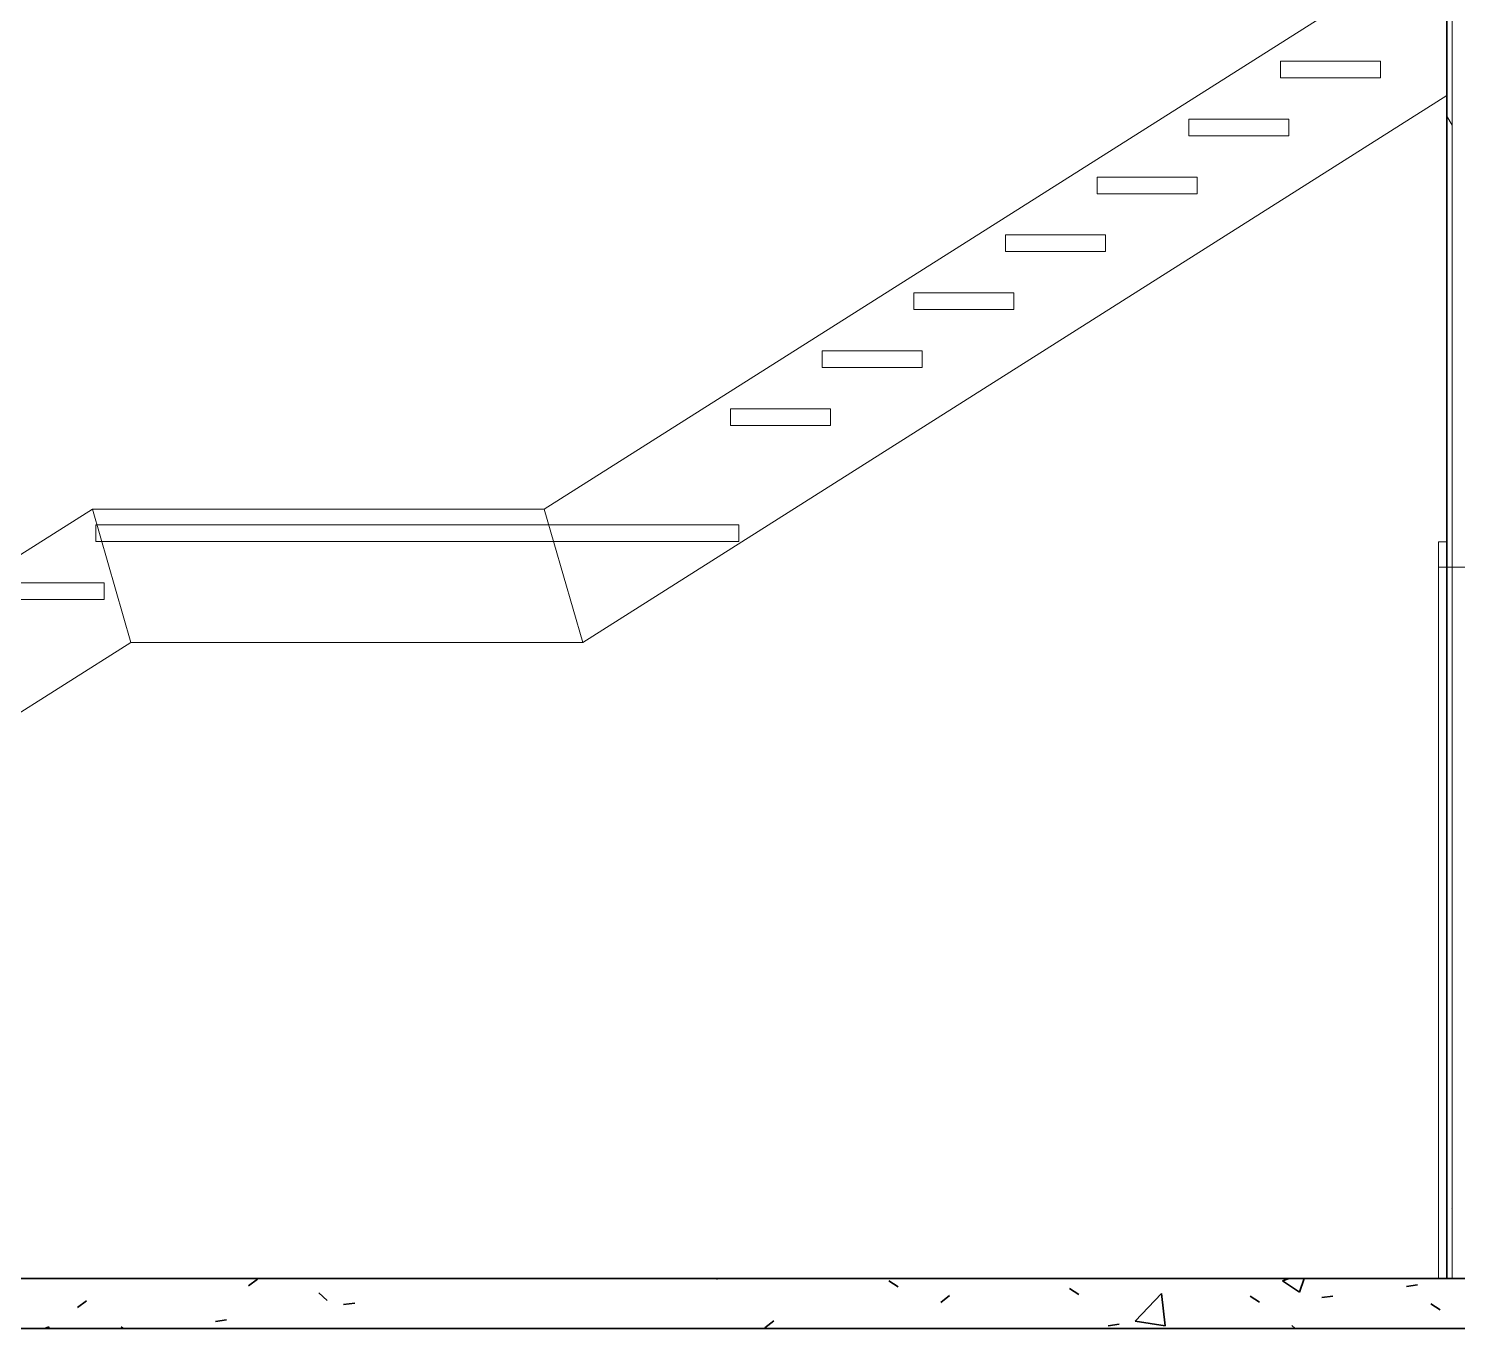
# Model space of a CAD drawing. Header units: millimetres. Extents: x -31954 to 493870, y 99509 to 604061.
# Drawn here: x 339918 to 344206, y 121968 to 125868 of the extents above; entities that cross this region are included whole.
import ezdxf

# ---------------------------------------------------------------- set-up
doc = ezdxf.new("R2010")
doc.units = ezdxf.units.MM
doc.header["$LTSCALE"] = 10
doc.linetypes.add('Center', pattern=[2, 1.25, -0.25, 0.25, -0.25])
for name, color, linetype, lineweight in [('A-DOOR', 1, 'Continuous', 18), ('A-FLOR-LEVL', 6, 'Continuous', 9), ('A-FLOR-STRS', 2, 'Continuous', 9), ('A-HATCH', 9, 'Continuous', 0), ('A-WALL', 2, 'Continuous', 18), ('C-BLDG', 6, 'Continuous', 35)]:
    doc.layers.add(name, color=color, linetype=linetype, lineweight=lineweight)

msp = doc.modelspace()

# ---------------------------------------------------------------- linework, layer by layer
at = {"layer": 'A-DOOR'}
for p, q in [((344150, 122118), (344150, 124328)), ((344150, 124328), (344150, 122118)), ((344175, 124328), (344150, 124328)), ((344175, 124328), (344150, 124328)), ((344175, 122118), (344175, 124328)), ((344175, 124328), (344175, 122118)), ((344150, 122118), (344150, 124252)), ((344150, 124252), (344150, 122118)), ((344175, 124252), (344150, 124252)), ((344175, 124252), (344150, 124252)), ((344175, 122118), (344175, 124252)), ((344175, 124252), (344175, 122118)), ((344150, 122118), (344175, 122118)), ((344175, 122118), (344150, 122118)), ((344175, 122118), (344150, 122118)), ((344175, 122118), (344150, 122118))]:
    msp.add_line(p, q, dxfattribs=at)
at = {"layer": 'A-FLOR-LEVL', "linetype": 'Center'}
msp.add_line((331137.8, 122118), (369016.9, 122118), dxfattribs=at)
at = {"layer": 'A-FLOR-STRS'}
for p, q in [((341465, 124426.2), (344175, 126140.1)), ((344175, 126140.1), (341465, 124426.2)), ((344175, 126140.1), (344175, 125666.8)), ((344175, 125666.8), (344175, 126140.1)), ((343675, 125770.1), (343975, 125770.1)), ((343675, 125770.1), (343675, 125720.1)), ((343975, 125720.1), (343975, 125770.1)), ((343975, 125720.1), (343675, 125720.1)), ((344175, 125666.8), (341580.9, 124026.2)), ((344175, 125666.8), (341580.9, 124026.2)), ((343400, 125596.2), (343700, 125596.2)), ((343400, 125596.2), (343400, 125546.2)), ((343700, 125546.2), (343700, 125596.2)), ((343700, 125546.2), (343400, 125546.2)), ((343125, 125422.3), (343425, 125422.3)), ((343125, 125422.3), (343125, 125372.3)), ((343425, 125372.3), (343425, 125422.3)), ((343425, 125372.3), (343125, 125372.3)), ((342850, 125248.4), (343150, 125248.4)), ((342850, 125248.4), (342850, 125198.4)), ((343150, 125198.4), (343150, 125248.4)), ((343150, 125198.4), (342850, 125198.4)), ((342575, 125074.5), (342875, 125074.5)), ((342575, 125074.5), (342575, 125024.5)), ((342875, 125024.5), (342875, 125074.5)), ((342875, 125024.5), (342575, 125024.5)), ((342300, 124900.6), (342600, 124900.6)), ((342300, 124900.6), (342300, 124850.6)), ((342600, 124850.6), (342600, 124900.6)), ((342600, 124850.6), (342300, 124850.6)), ((342025, 124726.7), (342325, 124726.7)), ((342025, 124726.7), (342025, 124676.7)), ((342325, 124676.7), (342325, 124726.7)), ((342325, 124676.7), (342025, 124676.7)), ((337969.2, 123072.9), (340109.2, 124426.2)), ((340109.2, 124426.2), (337969.2, 123072.9)), ((340109.2, 124426.2), (340225.1, 124026.2)), ((340225.1, 124026.2), (340109.2, 124426.2)), ((340109.2, 124426.2), (341465, 124426.2)), ((341465, 124426.2), (340109.2, 124426.2)), ((341465, 124426.2), (341580.9, 124026.2)), ((341580.9, 124026.2), (341465, 124426.2)), ((340119.2, 124378.8), (342025, 124378.8)), ((340119.2, 124328.8), (340119.2, 124378.8)), ((342025, 124378.8), (342050, 124378.8)), ((342050, 124328.8), (342050, 124378.8)), ((342025, 124328.8), (340119.2, 124328.8)), ((342050, 124328.8), (342025, 124328.8)), ((339844.2, 124204.9), (340119.2, 124204.9)), ((340119.2, 124204.9), (340144.2, 124204.9)), ((340144.2, 124204.9), (340144.2, 124154.9)), ((340119.2, 124154.9), (339844.2, 124154.9)), ((340144.2, 124154.9), (340119.2, 124154.9)), ((340225.1, 124026.2), (337969.2, 122599.6)), ((340225.1, 124026.2), (337969.2, 122599.6)), ((341580.9, 124026.2), (340225.1, 124026.2)), ((341580.9, 124026.2), (340225.1, 124026.2))]:
    msp.add_line(p, q, dxfattribs=at)
at = {"layer": 'A-HATCH', "lineweight": 9}
for p, q in [((344191, 125577.6), (344175, 125605.3)), ((344189.8, 125502.4), (344191, 125502.4)), ((344189.8, 124689.6), (344191, 124689.6)), ((344189.8, 123876.8), (344191, 123876.8)), ((344189.8, 123267.2), (344191, 123267.2)), ((344189.8, 122454.4), (344191, 122454.4)), ((344191, 122326.4), (344189.6, 122328.8)), ((344175.8, 122176.8), (344175, 122175.5))]:
    msp.add_line(p, q, dxfattribs=at)
at = {"layer": 'A-WALL', "lineweight": 35}
msp.add_line((344175, 125968), (344175, 122118), dxfattribs=at)
at = {"layer": 'A-WALL'}
for p, q in [((344191, 125968), (344191, 122118)), ((344175, 124252), (344299, 124252))]:
    msp.add_line(p, q, dxfattribs=at)
at = {"layer": 'C-BLDG'}
for p, q in [((363635, 122118), (336290, 122118)), ((340577.8, 122095.4), (340604.4, 122115.8)), ((341981.8, 122118), (341985.3, 122115.7)), ((342499.4, 122110.8), (342527.7, 122092.8)), ((343177.3, 122117.6), (343177.8, 122118)), ((343681.8, 122110.5), (343701.4, 122118)), ((343681.8, 122110.5), (343732.3, 122076.4)), ((343732.4, 122076.4), (343746.3, 122118)), ((344053.6, 122094.1), (344086.9, 122098.4)), ((340788.8, 122074.5), (340813.5, 122051.9)), ((342655.7, 122046.1), (342682.3, 122066.5)), ((343041.8, 122087.9), (343070.1, 122069.9)), ((343239.2, 121990.2), (343318.3, 122072.6)), ((343329.5, 121976.1), (343318.3, 122072.5)), ((343584.1, 122065), (343612.4, 122047)), ((343799.3, 122060.6), (343832.5, 122064.9)), ((340064.6, 122030.3), (340091.2, 122050.7)), ((340863.3, 122039.6), (340896.6, 122044)), ((344126.5, 122042.1), (344154.8, 122024.1)), ((336290, 121968), (363635, 121968)), ((339966.4, 121968), (339979, 121972.8)), ((339977.4, 121968), (339979.1, 121972.9)), ((340196.2, 121972.8), (340201.5, 121968)), ((340478.5, 121988.9), (340511.8, 121993.3)), ((342128, 121969.9), (342154.6, 121990.3)), ((343157.6, 121976.1), (343190.9, 121980.5)), ((343239.2, 121990.2), (343329.6, 121976.1)), ((343709.4, 121976.8), (343719.1, 121968))]:
    msp.add_line(p, q, dxfattribs=at)

doc.saveas('drawing.dxf')
